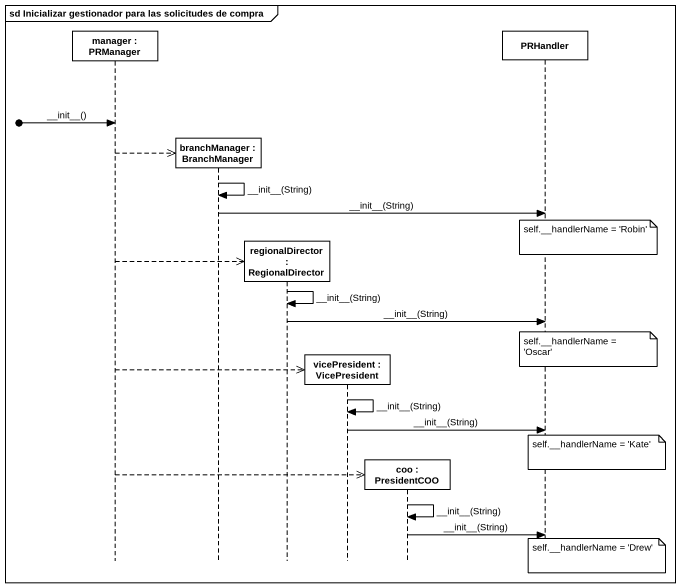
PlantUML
@startuml
mainframe sd Inicializar gestionador para las solicitudes de compra
hide footbox
participant "manager : PRManager" as manager
participant "branchManager : BranchManager" as branchManager
participant "regionalDirector : RegionalDirector" as regionalDirector
participant "vicePresident : VicePresident" as vicePresident
participant "coo : PresidentCOO" as coo
participant PRHandler

[o-> manager : ~__init~__()
manager -->> branchManager **
branchManager -> branchManager : ~__init~__(String)
branchManager -> PRHandler : ~__init~__(String)
note over PRHandler : self.__handlerName = 'Robin'
manager -->> regionalDirector **
regionalDirector -> regionalDirector : ~__init~__(String)
regionalDirector -> PRHandler : ~__init~__(String)
note over PRHandler : self.__handlerName = 'Oscar'
manager -->> vicePresident **
vicePresident -> vicePresident : ~__init~__(String)
vicePresident -> PRHandler : ~__init~__(String)
note over PRHandler : self.__handlerName = 'Kate'
manager -->> coo **
coo -> coo : ~__init~__(String)
coo -> PRHandler : ~__init~__(String)
note over PRHandler : self.__handlerName = 'Drew'
@enduml
